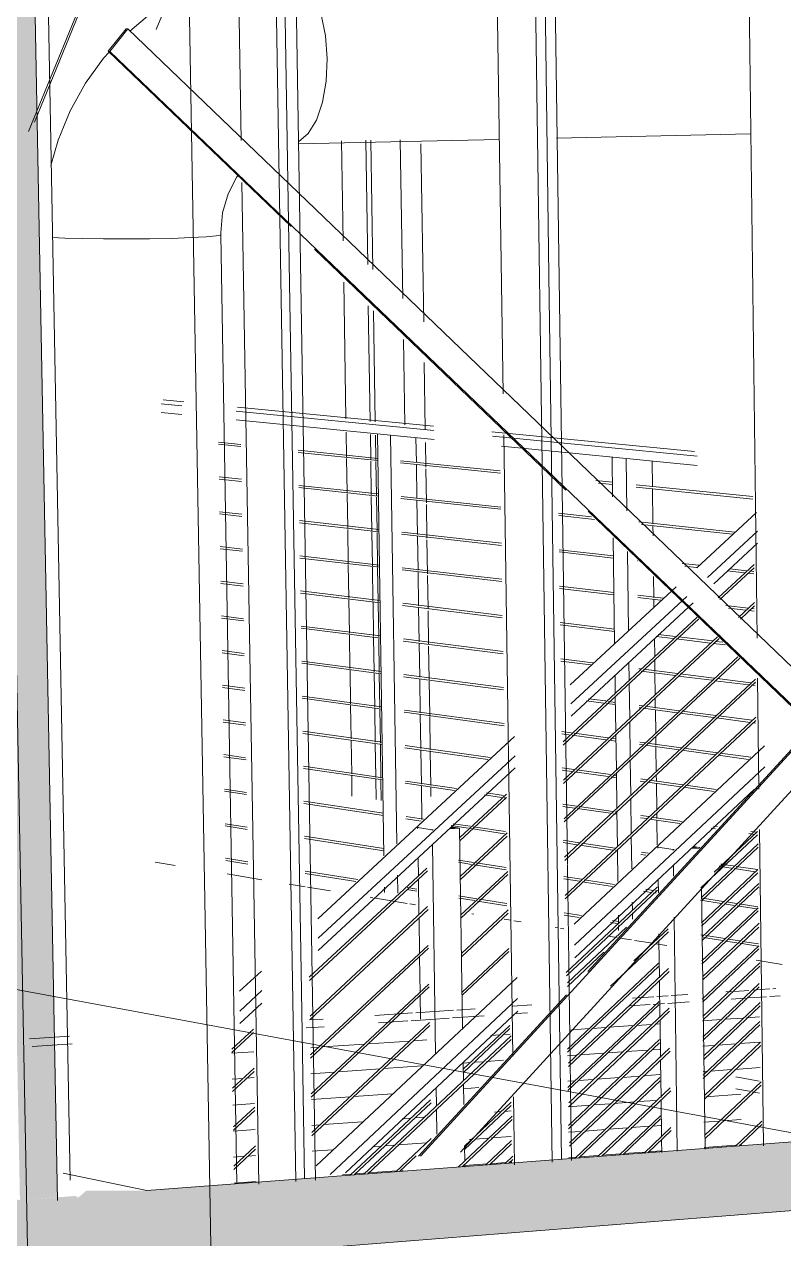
# Model space of a CAD drawing. Header units: inches. Extents: x 5690 to 5695, y -585 to 907.
# Drawn here: x 5690.4086 to 5690.4817, y 907.0548 to 907.1718 of the extents above; entities that cross this region are included whole.
import ezdxf

# ---------------------------------------------------------------- set-up
doc = ezdxf.new("R2010")
doc.units = ezdxf.units.IN
doc.header["$MEASUREMENT"] = 0
for name, color, linetype, lineweight in [('A-DOOR-2', 31, 'Continuous', 9), ('A-DOOR-FRAM', 31, 'Continuous', 9), ('A-FLOR', 192, 'Continuous', 13), ('A-FLOR-HRAL', 11, 'Continuous', 9), ('A-GLAZ-CURT', 52, 'Continuous', 9), ('A-GLAZ-CWMG', 51, 'Continuous', 9), ('A-ROOF', 132, 'Continuous', 13), ('A-WALL-PATT-1', 111, 'Continuous', 9), ('G-ANNO-SYMB-1', 111, 'Continuous', 9), ('I-WALL', 2, 'Continuous', 13), ('M-HVAC-DUCT', 70, 'Continuous', 9), ('S-BEAM', 12, 'Continuous', 9), ('S-STRS', 31, 'Continuous', 9)]:
    doc.layers.add(name, color=color, linetype=linetype, lineweight=lineweight)

# ---------------------------------------------------------------- blocks, each defined once
blk = doc.blocks.new('FP_21-3D View 1')
at = {"layer": 'A-WALL-PATT-1'}
for p, q in [((5690.43417, 907.14691), (5690.4336, 907.18135)), ((5690.45913, 907.14764), (5690.45865, 907.18162)), ((5690.43473, 907.11268), (5690.43417, 907.14691)), ((5690.43417, 907.14691), (5690.43417, 907.14691)), ((5690.45961, 907.11386), (5690.45913, 907.14764)), ((5690.45913, 907.14764), (5690.45913, 907.14764)), ((5690.46009, 907.0803), (5690.45961, 907.11386)), ((5690.45961, 907.11386), (5690.45961, 907.11386)), ((5690.4353, 907.07867), (5690.43473, 907.11268)), ((5690.43473, 907.11268), (5690.43473, 907.11268)), ((5690.46034, 907.06248), (5690.46009, 907.0803)), ((5690.46009, 907.0803), (5690.46009, 907.0803)), ((5690.43559, 907.06061), (5690.4353, 907.07867)), ((5690.4353, 907.07867), (5690.4353, 907.07867))]:
    blk.add_line(p, q, dxfattribs=at)
blk = doc.blocks.new('FP_45-3D View 1')
at = {"layer": 'S-BEAM'}
for p, q in [((5690.48535, 907.0766), (5690.48493, 907.07657)), ((5690.469, 907.07547), (5690.4676, 907.07538)), ((5690.46975, 907.07552), (5690.46935, 907.0755)), ((5690.47572, 907.07593), (5690.47392, 907.07581)), ((5690.47782, 907.07608), (5690.47606, 907.07596)), ((5690.47941, 907.07619), (5690.47816, 907.0761)), ((5690.45442, 907.07447), (5690.45355, 907.07441)), ((5690.45539, 907.07454), (5690.45477, 907.07449)), ((5690.463, 907.07506), (5690.46112, 907.07493)), ((5690.46455, 907.07517), (5690.46336, 907.07508)), ((5690.46727, 907.07535), (5690.46491, 907.07519)), ((5690.43701, 907.07327), (5690.43621, 907.07322)), ((5690.44138, 907.07357), (5690.43734, 907.0733)), ((5690.44575, 907.07387), (5690.44177, 907.0736)), ((5690.44738, 907.07399), (5690.4461, 907.0739)), ((5690.46979, 907.07308), (5690.46905, 907.07302)), ((5690.47505, 907.07344), (5690.47395, 907.07337)), ((5690.47716, 907.07359), (5690.47539, 907.07347)), ((5690.47944, 907.07375), (5690.4775, 907.07362)), ((5690.48537, 907.07417), (5690.48496, 907.07414)), ((5690.43072, 907.07284), (5690.4286, 907.07269)), ((5690.45277, 907.07188), (5690.4519, 907.07182)), ((5690.45477, 907.07202), (5690.45312, 907.07191)), ((5690.46175, 907.07251), (5690.46091, 907.07245)), ((5690.46446, 907.0727), (5690.4621, 907.07254)), ((5690.4662, 907.07282), (5690.46479, 907.07273)), ((5690.46872, 907.073), (5690.46655, 907.07285)), ((5690.40444, 907.07103), (5690.40036, 907.07075)), ((5690.4385, 907.07088), (5690.43622, 907.07072)), ((5690.44288, 907.07119), (5690.43885, 907.07091)), ((5690.4469, 907.07147), (5690.44322, 907.07121)), ((5690.45157, 907.0718), (5690.45087, 907.07175)), ((5690.47438, 907.07095), (5690.47398, 907.07093)), ((5690.47667, 907.07112), (5690.47472, 907.07098)), ((5690.47947, 907.07132), (5690.47702, 907.07114)), ((5690.48541, 907.07174), (5690.48499, 907.07171)), ((5690.3924, 907.07021), (5690.38865, 907.06995)), ((5690.42969, 907.07027), (5690.42864, 907.07019)), ((5690.43076, 907.07034), (5690.43003, 907.07029)), ((5690.46165, 907.07004), (5690.46095, 907.06999)), ((5690.4634, 907.07017), (5690.46198, 907.07007)), ((5690.46592, 907.07035), (5690.46374, 907.07019)), ((5690.46784, 907.07049), (5690.46625, 907.07037)), ((5690.46982, 907.07063), (5690.46819, 907.07051)), ((5690.38081, 907.06941), (5690.37828, 907.06924)), ((5690.40449, 907.0685), (5690.40041, 907.06821)), ((5690.44001, 907.0685), (5690.43626, 907.06823)), ((5690.44404, 907.06879), (5690.44035, 907.06852)), ((5690.45237, 907.06938), (5690.45091, 907.06928)), ((5690.4776, 907.06875), (5690.47424, 907.0685)), ((5690.39245, 907.06766), (5690.3887, 907.06739)), ((5690.4308, 907.06784), (5690.42869, 907.06769)), ((5690.46311, 907.06769), (5690.46098, 907.06754)), ((5690.46503, 907.06783), (5690.46344, 907.06772)), ((5690.46737, 907.068), (5690.46539, 907.06786)), ((5690.46947, 907.06815), (5690.4677, 907.06803)), ((5690.44116, 907.06609), (5690.43747, 907.06583)), ((5690.44587, 907.06644), (5690.445, 907.06637)), ((5690.44705, 907.06652), (5690.44621, 907.06646)), ((5690.44749, 907.06656), (5690.44743, 907.06655)), ((5690.45453, 907.06707), (5690.45389, 907.06702)), ((5690.45548, 907.06714), (5690.45486, 907.06709)), ((5690.47551, 907.06615), (5690.47405, 907.06605)), ((5690.47763, 907.06631), (5690.47586, 907.06618)), ((5690.40454, 907.06597), (5690.40046, 907.06567)), ((5690.43084, 907.06534), (5690.42877, 907.06519)), ((5690.43713, 907.0658), (5690.4363, 907.06574)), ((5690.46223, 907.06517), (5690.46102, 907.06508)), ((5690.46456, 907.06534), (5690.46258, 907.0652)), ((5690.46668, 907.0655), (5690.4649, 907.06537)), ((5690.46882, 907.06566), (5690.46703, 907.06553)), ((5690.46989, 907.06574), (5690.46915, 907.06568)), ((5690.443, 907.06375), (5690.44213, 907.06368)), ((5690.44419, 907.06383), (5690.44334, 907.06377)), ((5690.44735, 907.06407), (5690.44457, 907.06386)), ((5690.45169, 907.06439), (5690.45147, 907.06437)), ((5690.45326, 907.06451), (5690.45202, 907.06441)), ((5690.45549, 907.06467), (5690.45361, 907.06453)), ((5690.47713, 907.06384), (5690.47408, 907.06361)), ((5690.47766, 907.06388), (5690.47748, 907.06386)), ((5690.42982, 907.06277), (5690.42877, 907.06269)), ((5690.43089, 907.06285), (5690.43016, 907.06279)), ((5690.43829, 907.0634), (5690.43634, 907.06325)), ((5690.46175, 907.06268), (5690.46105, 907.06262)), ((5690.46387, 907.06284), (5690.46209, 907.0627)), ((5690.46602, 907.063), (5690.46422, 907.06286)), ((5690.46831, 907.06317), (5690.46635, 907.06302)), ((5690.46992, 907.06329), (5690.46867, 907.0632)), ((5690.44449, 907.06138), (5690.44171, 907.06117)), ((5690.44507, 907.06142), (5690.44484, 907.0614)), ((5690.45316, 907.06203), (5690.45102, 907.06187)), ((5690.45493, 907.06216), (5690.4535, 907.06205)), ((5690.45557, 907.06221), (5690.45528, 907.06219)), ((5690.43093, 907.06035), (5690.42882, 907.06019)), ((5690.44013, 907.06105), (5690.43925, 907.06098)), ((5690.44132, 907.06114), (5690.44047, 907.06107))]:
    blk.add_line(p, q, dxfattribs=at)

msp = doc.modelspace()

# ---------------------------------------------------------------- hatches: boundary and pattern name
at = {"layer": 'A-GLAZ-CWMG'}
msp.add_hatch(color=256, dxfattribs=at).paths.add_polyline_path([(5690.40821, 907.05854), (5690.41181, 907.05883), (5690.40946, 907.18406), (5690.40581, 907.18403), (5690.4082, 907.05883)], flags=0)
at = {"layer": 'A-ROOF'}
msp.add_hatch(color=256, dxfattribs=at).paths.add_polyline_path([(5690.24104, 907.03843), (5690.57733, 907.06505), (5690.55112, 907.06933), (5690.42043, 907.05946), (5690.41461, 907.05947), (5690.41387, 907.05883), (5690.41359, 907.05883), (5690.41372, 907.05896), (5690.40821, 907.05854), (5690.3539, 907.07024), (5690.35345, 907.07136), (5690.22233, 907.0626), (5690.22238, 907.06208), (5690.21071, 907.06129), (5690.20852, 907.06195), (5690.17614, 907.0598), (5690.23945, 907.03895)], flags=0)

# ---------------------------------------------------------------- linework, layer by layer
at = {"layer": 'A-DOOR-2'}
for p, q in [((5690.43931, 907.15094), (5690.43916, 907.16057)), ((5690.43959, 907.13378), (5690.43938, 907.14695)), ((5690.43965, 907.13013), (5690.43961, 907.13251)), ((5690.4397, 907.12672), (5690.43965, 907.12997)), ((5690.43976, 907.12331), (5690.4397, 907.12656)), ((5690.43981, 907.11991), (5690.43976, 907.12315)), ((5690.43987, 907.11652), (5690.43981, 907.11975)), ((5690.43992, 907.11312), (5690.43987, 907.11636)), ((5690.43997, 907.10974), (5690.43992, 907.11296)), ((5690.44003, 907.10635), (5690.43998, 907.10958)), ((5690.44008, 907.10297), (5690.44003, 907.10619)), ((5690.44014, 907.0996), (5690.44009, 907.10283)), ((5690.44017, 907.09746), (5690.44014, 907.09946))]:
    msp.add_line(p, q, dxfattribs=at)
at = {"layer": 'A-DOOR-FRAM'}
for p, q in [((5690.44168, 907.14866), (5690.44149, 907.16061)), ((5690.44198, 907.16062), (5690.44218, 907.14818)), ((5690.44506, 907.1454), (5690.44482, 907.16067)), ((5690.44192, 907.13355), (5690.44174, 907.14468)), ((5690.44224, 907.1442), (5690.44241, 907.1335)), ((5690.44525, 907.13322), (5690.44512, 907.14143)), ((5690.44198, 907.12989), (5690.44194, 907.13228)), ((5690.44243, 907.13223), (5690.44247, 907.12983)), ((5690.44203, 907.12647), (5690.44198, 907.12973)), ((5690.44247, 907.12968), (5690.44252, 907.12642)), ((5690.44209, 907.12305), (5690.44203, 907.12631)), ((5690.44253, 907.12625), (5690.44258, 907.123)), ((5690.44214, 907.11964), (5690.44209, 907.12289)), ((5690.44258, 907.12286), (5690.44263, 907.11958)), ((5690.44219, 907.11623), (5690.44214, 907.1195)), ((5690.44263, 907.11944), (5690.44269, 907.11617)), ((5690.44225, 907.11283), (5690.4422, 907.11609)), ((5690.44269, 907.11603), (5690.44274, 907.11277)), ((5690.4423, 907.10943), (5690.44225, 907.11269)), ((5690.44274, 907.11262), (5690.44279, 907.10936)), ((5690.44236, 907.10603), (5690.4423, 907.10929)), ((5690.4428, 907.10922), (5690.44285, 907.10597)), ((5690.44241, 907.10264), (5690.44236, 907.10589)), ((5690.44285, 907.10583), (5690.4429, 907.10257)), ((5690.44246, 907.09926), (5690.44241, 907.1025)), ((5690.4429, 907.10243), (5690.44295, 907.09918)), ((5690.4425, 907.09712), (5690.44247, 907.09912)), ((5690.44296, 907.09904), (5690.44299, 907.09704))]:
    msp.add_line(p, q, dxfattribs=at)
at = {"layer": 'A-FLOR'}
for p, q in [((5690.42122, 907.09109), (5690.42314, 907.09077)), ((5690.42814, 907.08996), (5690.43148, 907.08941)), ((5690.43413, 907.08898), (5690.43566, 907.08873)), ((5690.43588, 907.0887), (5690.43809, 907.08833)), ((5690.44193, 907.08771), (5690.44219, 907.08767)), ((5690.44244, 907.08763), (5690.44549, 907.08713)), ((5690.44574, 907.08709), (5690.44628, 907.087)), ((5690.45171, 907.08611), (5690.45189, 907.08608)), ((5690.45483, 907.08561), (5690.4555, 907.0855)), ((5690.45576, 907.08545), (5690.45644, 907.08534)), ((5690.45972, 907.08481), (5690.45997, 907.08477)), ((5690.46024, 907.08472), (5690.46057, 907.08467)), ((5690.46481, 907.08398), (5690.46569, 907.08384)), ((5690.46595, 907.08379), (5690.46708, 907.08361)), ((5690.46736, 907.08356), (5690.46912, 907.08328)), ((5690.46939, 907.08323), (5690.47047, 907.08306)), ((5690.47909, 907.08165), (5690.48158, 907.08124))]:
    msp.add_line(p, q, dxfattribs=at)
at = {"layer": 'A-FLOR-HRAL'}
for p, q in [((5690.42179, 907.13524), (5690.42379, 907.13504)), ((5690.42397, 907.13542), (5690.42198, 907.13562)), ((5690.4238, 907.13421), (5690.4218, 907.1344)), ((5690.42902, 907.13453), (5690.44806, 907.13268)), ((5690.44803, 907.13309), (5690.42915, 907.13492)), ((5690.44807, 907.13181), (5690.42903, 907.13369)), ((5690.42731, 907.13155), (5690.42946, 907.13133)), ((5690.44325, 907.09172), (5690.44261, 907.13235)), ((5690.4445, 907.09287), (5690.44389, 907.13222)), ((5690.44633, 907.13198), (5690.44637, 907.12958)), ((5690.47313, 907.13066), (5690.45362, 907.13255)), ((5690.4537, 907.13213), (5690.47339, 907.13021)), ((5690.42946, 907.13112), (5690.42732, 907.13134)), ((5690.43499, 907.13077), (5690.44265, 907.12999)), ((5690.44265, 907.12977), (5690.435, 907.13055)), ((5690.47341, 907.12931), (5690.45456, 907.13117)), ((5690.45446, 907.12856), (5690.44483, 907.12955)), ((5690.44485, 907.12976), (5690.45445, 907.12878)), ((5690.44637, 907.12941), (5690.44642, 907.12612)), ((5690.46526, 907.12627), (5690.46521, 907.13012)), ((5690.46664, 907.12495), (5690.46657, 907.12999)), ((5690.46906, 907.12974), (5690.46909, 907.12725)), ((5690.42737, 907.1282), (5690.42952, 907.12797)), ((5690.42952, 907.12776), (5690.42738, 907.12799)), ((5690.43505, 907.12738), (5690.4427, 907.12656)), ((5690.4427, 907.12634), (5690.43505, 907.12717)), ((5690.46363, 907.12785), (5690.46524, 907.12768)), ((5690.46524, 907.12746), (5690.46389, 907.1276)), ((5690.47875, 907.12607), (5690.46752, 907.12723)), ((5690.46754, 907.12745), (5690.47875, 907.1263)), ((5690.46909, 907.12708), (5690.46914, 907.12369)), ((5690.45451, 907.12508), (5690.44488, 907.12611)), ((5690.4449, 907.12633), (5690.4545, 907.1253)), ((5690.44642, 907.12596), (5690.44647, 907.12267)), ((5690.42743, 907.12485), (5690.42957, 907.12461)), ((5690.42958, 907.1244), (5690.42743, 907.12464)), ((5690.46006, 907.1247), (5690.46324, 907.12436)), ((5690.4791, 907.12477), (5690.47337, 907.11945)), ((5690.43511, 907.12399), (5690.44275, 907.12314)), ((5690.44276, 907.12292), (5690.43511, 907.12378)), ((5690.4635, 907.12411), (5690.46007, 907.12448)), ((5690.46777, 907.12388), (5690.47702, 907.12289)), ((5690.4768, 907.12269), (5690.46803, 907.12363)), ((5690.46914, 907.12351), (5690.46915, 907.12252)), ((5690.45456, 907.1216), (5690.44493, 907.12268)), ((5690.44496, 907.12289), (5690.45456, 907.12182)), ((5690.44648, 907.1225), (5690.44653, 907.11922)), ((5690.46545, 907.11217), (5690.46531, 907.12235)), ((5690.47439, 907.11852), (5690.47919, 907.12297)), ((5690.42749, 907.1215), (5690.42963, 907.12125)), ((5690.42963, 907.12104), (5690.42749, 907.12129)), ((5690.46011, 907.12119), (5690.46533, 907.12061)), ((5690.46679, 907.1134), (5690.46669, 907.12103)), ((5690.47921, 907.12181), (5690.47499, 907.1179)), ((5690.43516, 907.12061), (5690.44281, 907.11971)), ((5690.44281, 907.1195), (5690.43516, 907.12039)), ((5690.46534, 907.12039), (5690.46012, 907.12097)), ((5690.46766, 907.12013), (5690.46761, 907.12013)), ((5690.47194, 907.11987), (5690.47355, 907.11969)), ((5690.45461, 907.11812), (5690.44499, 907.11924)), ((5690.44501, 907.11946), (5690.45461, 907.11834)), ((5690.44653, 907.11905), (5690.44658, 907.11577)), ((5690.47333, 907.11949), (5690.47221, 907.11962)), ((5690.47542, 907.11657), (5690.47887, 907.11977)), ((5690.47887, 907.11946), (5690.47559, 907.11641)), ((5690.47796, 907.11897), (5690.47628, 907.11916)), ((5690.4765, 907.11936), (5690.47818, 907.11917)), ((5690.47884, 907.11887), (5690.47824, 907.11894)), ((5690.47846, 907.11914), (5690.47884, 907.1191)), ((5690.42754, 907.11816), (5690.42969, 907.1179)), ((5690.42969, 907.11769), (5690.42755, 907.11795)), ((5690.46016, 907.11769), (5690.46538, 907.11708)), ((5690.47139, 907.11762), (5690.46118, 907.10816)), ((5690.46921, 907.11861), (5690.46923, 907.11656)), ((5690.43522, 907.11723), (5690.44286, 907.11629)), ((5690.44287, 907.11608), (5690.43522, 907.11701)), ((5690.46539, 907.11685), (5690.46016, 907.11747)), ((5690.46125, 907.10633), (5690.47241, 907.11668)), ((5690.4677, 907.11681), (5690.47012, 907.11652)), ((5690.4699, 907.11632), (5690.4677, 907.11658)), ((5690.46923, 907.11639), (5690.46924, 907.11568)), ((5690.45464, 907.11464), (5690.44504, 907.11581)), ((5690.44506, 907.11603), (5690.45464, 907.11486)), ((5690.44658, 907.11562), (5690.44663, 907.11233)), ((5690.47302, 907.11607), (5690.46126, 907.10515)), ((5690.47617, 907.11582), (5690.47831, 907.11557)), ((5690.47809, 907.11537), (5690.47643, 907.11556)), ((5690.47739, 907.11467), (5690.47891, 907.11609)), ((5690.47892, 907.11578), (5690.47756, 907.11451)), ((5690.47889, 907.11527), (5690.47837, 907.11533)), ((5690.47859, 907.11553), (5690.47888, 907.1155)), ((5690.4276, 907.11482), (5690.42974, 907.11454)), ((5690.42975, 907.11433), (5690.42761, 907.1146)), ((5690.46021, 907.11418), (5690.46543, 907.11355)), ((5690.46049, 907.1027), (5690.47339, 907.11468)), ((5690.47356, 907.11452), (5690.46049, 907.10238)), ((5690.43527, 907.11384), (5690.44292, 907.11288)), ((5690.44292, 907.11266), (5690.43528, 907.11363)), ((5690.46543, 907.11332), (5690.46021, 907.11396)), ((5690.4711, 907.11263), (5690.46944, 907.11284)), ((5690.46965, 907.11303), (5690.47132, 907.11283)), ((5690.45471, 907.11116), (5690.44509, 907.11238)), ((5690.44512, 907.1126), (5690.45471, 907.11138)), ((5690.44664, 907.11218), (5690.44669, 907.1089)), ((5690.46054, 907.09899), (5690.47537, 907.11279)), ((5690.47553, 907.11263), (5690.46054, 907.09867)), ((5690.46928, 907.11265), (5690.46931, 907.11092)), ((5690.47467, 907.1122), (5690.47138, 907.1126)), ((5690.4716, 907.1128), (5690.47489, 907.1124)), ((5690.47614, 907.11202), (5690.47495, 907.11216)), ((5690.47516, 907.11236), (5690.47586, 907.11228)), ((5690.42766, 907.11148), (5690.4298, 907.11119)), ((5690.4298, 907.11098), (5690.42766, 907.11126)), ((5690.46026, 907.11068), (5690.46335, 907.11029)), ((5690.46059, 907.09528), (5690.47732, 907.11088)), ((5690.47751, 907.11073), (5690.4606, 907.09497)), ((5690.46931, 907.11064), (5690.46933, 907.10947)), ((5690.43533, 907.11047), (5690.44297, 907.10946)), ((5690.44297, 907.10924), (5690.43533, 907.11025)), ((5690.46315, 907.11009), (5690.46026, 907.11046)), ((5690.46686, 907.10865), (5690.46683, 907.11037)), ((5690.46778, 907.10973), (5690.46794, 907.10971)), ((5690.47129, 907.10906), (5690.468, 907.10948)), ((5690.46822, 907.10967), (5690.4715, 907.10926)), ((5690.42772, 907.10814), (5690.42986, 907.10784)), ((5690.45476, 907.10769), (5690.44514, 907.10896)), ((5690.44517, 907.10917), (5690.45476, 907.10791)), ((5690.44669, 907.10874), (5690.44674, 907.10547)), ((5690.46064, 907.09158), (5690.479, 907.10873)), ((5690.47901, 907.10842), (5690.46065, 907.09126)), ((5690.46552, 907.10741), (5690.46549, 907.10914)), ((5690.46691, 907.10494), (5690.46686, 907.10836)), ((5690.46933, 907.10928), (5690.46936, 907.10722)), ((5690.47483, 907.10861), (5690.47156, 907.10902)), ((5690.47177, 907.10922), (5690.47504, 907.10881)), ((5690.47836, 907.10816), (5690.4751, 907.10857)), ((5690.47532, 907.10877), (5690.47857, 907.10836)), ((5690.47885, 907.10833), (5690.47897, 907.10831)), ((5690.42986, 907.10763), (5690.42772, 907.10792)), ((5690.43538, 907.10709), (5690.44302, 907.10605)), ((5690.46557, 907.1037), (5690.46552, 907.10712)), ((5690.47897, 907.10808), (5690.47863, 907.10813)), ((5690.44303, 907.10583), (5690.43539, 907.10688)), ((5690.46439, 907.10642), (5690.46273, 907.10664)), ((5690.46294, 907.10683), (5690.4646, 907.10662)), ((5690.46553, 907.10627), (5690.46466, 907.10639)), ((5690.46487, 907.10658), (5690.46553, 907.10649)), ((5690.46793, 907.10595), (5690.4678, 907.10597)), ((5690.46783, 907.10619), (5690.46815, 907.10615)), ((5690.47147, 907.10549), (5690.46821, 907.10592)), ((5690.46842, 907.10611), (5690.47168, 907.10568)), ((5690.46936, 907.10694), (5690.46937, 907.10592)), ((5690.42777, 907.1048), (5690.42991, 907.1045)), ((5690.45481, 907.10422), (5690.4452, 907.10553)), ((5690.44523, 907.10575), (5690.45481, 907.10444)), ((5690.44674, 907.10531), (5690.44679, 907.10204)), ((5690.4607, 907.08788), (5690.47905, 907.10505)), ((5690.47905, 907.10474), (5690.4607, 907.08756)), ((5690.46696, 907.10124), (5690.46691, 907.10466)), ((5690.46938, 907.10574), (5690.46941, 907.10353)), ((5690.47498, 907.10502), (5690.47174, 907.10545)), ((5690.47195, 907.10565), (5690.4752, 907.10522)), ((5690.47849, 907.10456), (5690.47526, 907.10499)), ((5690.47547, 907.10519), (5690.4787, 907.10476)), ((5690.42992, 907.10428), (5690.42778, 907.10459)), ((5690.43544, 907.10372), (5690.44308, 907.10264)), ((5690.44308, 907.10242), (5690.43544, 907.1035)), ((5690.46036, 907.10368), (5690.46129, 907.10356)), ((5690.46108, 907.10336), (5690.46036, 907.10346)), ((5690.46156, 907.10352), (5690.46482, 907.10307)), ((5690.47902, 907.10449), (5690.47876, 907.10453)), ((5690.45582, 907.10319), (5690.43689, 907.08565)), ((5690.44528, 907.10232), (5690.45347, 907.10117)), ((5690.46462, 907.10288), (5690.46135, 907.10333)), ((5690.47988, 907.1023), (5690.46156, 907.08513)), ((5690.46558, 907.10275), (5690.46489, 907.10284)), ((5690.4651, 907.10304), (5690.46558, 907.10297)), ((5690.46562, 907.10001), (5690.46557, 907.10342)), ((5690.46814, 907.1024), (5690.46785, 907.10244)), ((5690.46788, 907.10266), (5690.46835, 907.10259)), ((5690.47164, 907.10192), (5690.46841, 907.10236)), ((5690.46862, 907.10256), (5690.47185, 907.10211)), ((5690.46941, 907.10324), (5690.46942, 907.10238)), ((5690.42783, 907.10146), (5690.42993, 907.10116)), ((5690.42997, 907.10094), (5690.42784, 907.10125)), ((5690.43692, 907.08377), (5690.45588, 907.10135)), ((5690.45326, 907.10098), (5690.44525, 907.10211)), ((5690.44679, 907.10189), (5690.44685, 907.09862)), ((5690.46942, 907.1022), (5690.46946, 907.09984)), ((5690.47514, 907.10144), (5690.47192, 907.10188)), ((5690.47213, 907.10208), (5690.47535, 907.10164)), ((5690.47835, 907.101), (5690.47541, 907.1014)), ((5690.47562, 907.1016), (5690.47857, 907.1012)), ((5690.4355, 907.10034), (5690.44313, 907.09923)), ((5690.44314, 907.09901), (5690.4355, 907.10013)), ((5690.45589, 907.10017), (5690.43693, 907.08258)), ((5690.46041, 907.10019), (5690.46154, 907.10003)), ((5690.46133, 907.09983), (5690.46041, 907.09996)), ((5690.46159, 907.0831), (5690.4799, 907.10029)), ((5690.46181, 907.09999), (5690.46505, 907.09953)), ((5690.46701, 907.09755), (5690.46696, 907.10096)), ((5690.44533, 907.0989), (5690.45024, 907.09819)), ((5690.46484, 907.09934), (5690.4616, 907.0998)), ((5690.46563, 907.09923), (5690.46511, 907.0993)), ((5690.46532, 907.09949), (5690.46562, 907.09945)), ((5690.46567, 907.09631), (5690.46562, 907.09972)), ((5690.46834, 907.09884), (5690.4679, 907.0989)), ((5690.46796, 907.09912), (5690.46855, 907.09904)), ((5690.47182, 907.09835), (5690.46861, 907.0988)), ((5690.46882, 907.099), (5690.47203, 907.09854)), ((5690.46946, 907.09955), (5690.46947, 907.09885)), ((5690.42789, 907.09813), (5690.43003, 907.09781)), ((5690.43003, 907.0976), (5690.42789, 907.09792)), ((5690.45003, 907.098), (5690.4453, 907.09869)), ((5690.44685, 907.09846), (5690.4469, 907.0952)), ((5690.45054, 907.09346), (5690.45505, 907.09764)), ((5690.45312, 907.09777), (5690.45477, 907.09753)), ((5690.47892, 907.09814), (5690.46161, 907.08188)), ((5690.46947, 907.09866), (5690.46951, 907.09615)), ((5690.47503, 907.09789), (5690.47209, 907.09831)), ((5690.4723, 907.09851), (5690.47524, 907.09809)), ((5690.43555, 907.09697), (5690.44319, 907.09582)), ((5690.44319, 907.0956), (5690.43555, 907.09676)), ((5690.45505, 907.09733), (5690.45055, 907.09315)), ((5690.45456, 907.09734), (5690.45292, 907.09758)), ((5690.45492, 907.09728), (5690.45483, 907.0973)), ((5690.46046, 907.09669), (5690.46178, 907.0965)), ((5690.46158, 907.09631), (5690.46046, 907.09647)), ((5690.46205, 907.09646), (5690.46527, 907.09599)), ((5690.46706, 907.09386), (5690.46701, 907.09727)), ((5690.44684, 907.09505), (5690.44536, 907.09527)), ((5690.44539, 907.09549), (5690.44704, 907.09524)), ((5690.46506, 907.0958), (5690.46185, 907.09627)), ((5690.46568, 907.09571), (5690.46533, 907.09576)), ((5690.46554, 907.09595), (5690.46567, 907.09593)), ((5690.46572, 907.09262), (5690.46567, 907.09603)), ((5690.46854, 907.09529), (5690.46795, 907.09537)), ((5690.46798, 907.09559), (5690.46874, 907.09548)), ((5690.46901, 907.09544), (5690.47194, 907.09501)), ((5690.46951, 907.09587), (5690.46952, 907.09531)), ((5690.42795, 907.0948), (5690.43008, 907.09447)), ((5690.43009, 907.09425), (5690.42795, 907.09459)), ((5690.44649, 907.09435), (5690.44649, 907.09443)), ((5690.44649, 907.09443), (5690.44789, 907.09422)), ((5690.44658, 907.09443), (5690.44649, 907.09443)), ((5690.44789, 907.09414), (5690.44789, 907.09422)), ((5690.44789, 907.09422), (5690.44798, 907.09422)), ((5690.44958, 907.09431), (5690.45053, 907.09437)), ((5690.44962, 907.09435), (5690.45011, 907.09438)), ((5690.45135, 907.09437), (5690.44971, 907.09462)), ((5690.45011, 907.09438), (5690.44971, 907.09444)), ((5690.45053, 907.09437), (5690.44976, 907.09449)), ((5690.44992, 907.0948), (5690.45155, 907.09455)), ((5690.45082, 907.07512), (5690.45053, 907.09437)), ((5690.45486, 907.09384), (5690.45162, 907.09433)), ((5690.45182, 907.09451), (5690.45496, 907.09404)), ((5690.47173, 907.09482), (5690.4688, 907.09525)), ((5690.46952, 907.09513), (5690.46955, 907.09275)), ((5690.47516, 907.09432), (5690.47475, 907.09438)), ((5690.47496, 907.09457), (5690.47534, 907.09452)), ((5690.43561, 907.09361), (5690.44324, 907.09241)), ((5690.44324, 907.0922), (5690.43561, 907.09339)), ((5690.4506, 907.08974), (5690.4551, 907.09393)), ((5690.45511, 907.09361), (5690.45061, 907.08942)), ((5690.46051, 907.0932), (5690.46203, 907.09297)), ((5690.46182, 907.09278), (5690.46051, 907.09298)), ((5690.46229, 907.09293), (5690.46549, 907.09245)), ((5690.4671, 907.09046), (5690.46706, 907.09358)), ((5690.47919, 907.09373), (5690.47375, 907.08861)), ((5690.47502, 907.09012), (5690.47919, 907.09404)), ((5690.47887, 907.09377), (5690.47838, 907.09385)), ((5690.47856, 907.09405), (5690.47908, 907.09397)), ((5690.44822, 907.07267), (5690.44791, 907.09276)), ((5690.46528, 907.09226), (5690.46209, 907.09274)), ((5690.46572, 907.09219), (5690.46555, 907.09222)), ((5690.46577, 907.08922), (5690.46573, 907.09234)), ((5690.46847, 907.09177), (5690.46799, 907.09185)), ((5690.46803, 907.09207), (5690.46868, 907.09197)), ((5690.46961, 907.09245), (5690.4696, 907.09254)), ((5690.4696, 907.09254), (5690.47109, 907.09231)), ((5690.4697, 907.09254), (5690.4696, 907.09254)), ((5690.47109, 907.09231), (5690.47119, 907.09232)), ((5690.47109, 907.09223), (5690.47109, 907.09231)), ((5690.47282, 907.09242), (5690.47361, 907.09246)), ((5690.47286, 907.09245), (5690.47334, 907.09248)), ((5690.47334, 907.09248), (5690.47295, 907.09254)), ((5690.47364, 907.0925), (5690.473, 907.09259)), ((5690.47384, 907.08774), (5690.47928, 907.09286)), ((5690.47928, 907.09253), (5690.47385, 907.08741)), ((5690.428, 907.09147), (5690.43014, 907.09113)), ((5690.43014, 907.09091), (5690.42801, 907.09126)), ((5690.44656, 907.08973), (5690.44654, 907.09148)), ((5690.45042, 907.09129), (5690.45187, 907.09107)), ((5690.45167, 907.09088), (5690.45042, 907.09108)), ((5690.45502, 907.09036), (5690.45193, 907.09084)), ((5690.45213, 907.09103), (5690.45501, 907.09058)), ((5690.47112, 907.08974), (5690.47111, 907.0908)), ((5690.47559, 907.0907), (5690.4755, 907.09071)), ((5690.47568, 907.09091), (5690.47579, 907.09089)), ((5690.47668, 907.09053), (5690.47585, 907.09066)), ((5690.47606, 907.09085), (5690.47688, 907.09073)), ((5690.47716, 907.09069), (5690.4792, 907.09038)), ((5690.43566, 907.09024), (5690.44073, 907.08942)), ((5690.44053, 907.08924), (5690.43567, 907.09002)), ((5690.43606, 907.08001), (5690.44739, 907.09053)), ((5690.44744, 907.09026), (5690.43607, 907.07969)), ((5690.44458, 907.08811), (5690.44455, 907.08983)), ((5690.44662, 907.08599), (5690.44657, 907.08945)), ((5690.45066, 907.08602), (5690.45516, 907.09021)), ((5690.45516, 907.0899), (5690.45066, 907.0857)), ((5690.46056, 907.08971), (5690.46227, 907.08945)), ((5690.46206, 907.08926), (5690.46056, 907.08949)), ((5690.46966, 907.08814), (5690.46965, 907.08942)), ((5690.4738, 907.08525), (5690.47923, 907.09038)), ((5690.47924, 907.09006), (5690.4738, 907.08494)), ((5690.47899, 907.09018), (5690.47695, 907.09049)), ((5690.44331, 907.08816), (5690.4433, 907.08868)), ((5690.44641, 907.08829), (5690.44546, 907.08845)), ((5690.44548, 907.08866), (5690.44641, 907.08851)), ((5690.4608, 907.08048), (5690.46958, 907.08873)), ((5690.46958, 907.08841), (5690.46081, 907.08016)), ((5690.46524, 907.08876), (5690.46233, 907.08921)), ((5690.46253, 907.0894), (5690.46545, 907.08895)), ((5690.46893, 907.08818), (5690.46824, 907.08829)), ((5690.46845, 907.08848), (5690.46913, 907.08838)), ((5690.4694, 907.08833), (5690.46951, 907.08832)), ((5690.47416, 907.06345), (5690.47383, 907.0887)), ((5690.47389, 907.08391), (5690.47932, 907.08904)), ((5690.47933, 907.08871), (5690.4739, 907.08358)), ((5690.45047, 907.08786), (5690.45218, 907.08758)), ((5690.45198, 907.0874), (5690.45047, 907.08764)), ((5690.45507, 907.0869), (5690.45224, 907.08735)), ((5690.45244, 907.08754), (5690.45507, 907.08712)), ((5690.46716, 907.0865), (5690.46715, 907.08724)), ((5690.46944, 907.0881), (5690.46919, 907.08814)), ((5690.47573, 907.08712), (5690.47371, 907.08744)), ((5690.4739, 907.08763), (5690.47594, 907.08731)), ((5690.47697, 907.08693), (5690.476, 907.08708)), ((5690.47621, 907.08727), (5690.47717, 907.08712)), ((5690.47744, 907.08708), (5690.47924, 907.0868)), ((5690.43613, 907.07627), (5690.44745, 907.08681)), ((5690.44749, 907.08653), (5690.43613, 907.07595)), ((5690.45071, 907.0823), (5690.45521, 907.0865)), ((5690.45522, 907.08619), (5690.45072, 907.08198)), ((5690.46061, 907.08623), (5690.46225, 907.08596)), ((5690.46205, 907.08577), (5690.46061, 907.086)), ((5690.46582, 907.08526), (5690.46581, 907.08599)), ((5690.46717, 907.08561), (5690.46716, 907.08622)), ((5690.47928, 907.0864), (5690.47385, 907.08127)), ((5690.47386, 907.08159), (5690.47928, 907.08671)), ((5690.47912, 907.08659), (5690.47724, 907.08688)), ((5690.44668, 907.08225), (5690.44663, 907.08571)), ((5690.4609, 907.07946), (5690.46661, 907.08482)), ((5690.46572, 907.08518), (5690.46504, 907.08529)), ((5690.46524, 907.08548), (5690.46582, 907.08539)), ((5690.46583, 907.08451), (5690.46583, 907.08498)), ((5690.47147, 907.06325), (5690.47118, 907.08579)), ((5690.47394, 907.08008), (5690.47937, 907.08521)), ((5690.47933, 907.08484), (5690.47395, 907.07975)), ((5690.47065, 907.0844), (5690.46506, 907.07914)), ((5690.46731, 907.08159), (5690.4706, 907.08469)), ((5690.46972, 907.08381), (5690.46972, 907.08419)), ((5690.47375, 907.08411), (5690.47394, 907.08408)), ((5690.47588, 907.08354), (5690.474, 907.08385)), ((5690.47421, 907.08404), (5690.47609, 907.08374)), ((5690.4764, 907.08369), (5690.47746, 907.08352)), ((5690.43619, 907.07253), (5690.44751, 907.08308)), ((5690.44755, 907.0828), (5690.43619, 907.07221)), ((5690.45077, 907.07858), (5690.45527, 907.08279)), ((5690.45527, 907.08248), (5690.45077, 907.07827)), ((5690.46441, 907.08242), (5690.4609, 907.07913)), ((5690.46977, 907.07996), (5690.46972, 907.08351)), ((5690.47389, 907.07791), (5690.47933, 907.08305)), ((5690.47933, 907.08274), (5690.4739, 907.0776)), ((5690.47725, 907.08332), (5690.47614, 907.0835)), ((5690.47924, 907.083), (5690.47752, 907.08328)), ((5690.47773, 907.08347), (5690.47929, 907.08322)), ((5690.44674, 907.07852), (5690.44668, 907.08197)), ((5690.46091, 907.07309), (5690.46968, 907.08137)), ((5690.47399, 907.07625), (5690.47942, 907.08139)), ((5690.43146, 907.08061), (5690.42935, 907.07866)), ((5690.46968, 907.08105), (5690.46091, 907.07278)), ((5690.46101, 907.07175), (5690.47065, 907.08085)), ((5690.4707, 907.08057), (5690.46101, 907.07142)), ((5690.47942, 907.08107), (5690.47399, 907.07592)), ((5690.43625, 907.06879), (5690.44756, 907.07936)), ((5690.44761, 907.07908), (5690.43625, 907.06847)), ((5690.45608, 907.07999), (5690.43672, 907.06184)), ((5690.46982, 907.07611), (5690.46978, 907.07965)), ((5690.47394, 907.07425), (5690.47937, 907.0794)), ((5690.47938, 907.07908), (5690.47394, 907.07393)), ((5690.42937, 907.07676), (5690.43148, 907.07872)), ((5690.43806, 907.06101), (5690.4561, 907.07795)), ((5690.44678, 907.07596), (5690.44674, 907.07824)), ((5690.43149, 907.07753), (5690.42938, 907.07557)), ((5690.45612, 907.07673), (5690.43955, 907.06116)), ((5690.46096, 907.0694), (5690.46973, 907.07769)), ((5690.46972, 907.07736), (5690.46096, 907.06909)), ((5690.46106, 907.0679), (5690.4707, 907.07702)), ((5690.47075, 907.07673), (5690.46107, 907.06757)), ((5690.47404, 907.07243), (5690.47947, 907.07758)), ((5690.47947, 907.07725), (5690.47404, 907.0721)), ((5690.43631, 907.06505), (5690.44762, 907.07564)), ((5690.45088, 907.07116), (5690.45537, 907.07538)), ((5690.46987, 907.07227), (5690.46983, 907.07581)), ((5690.47399, 907.07058), (5690.47942, 907.07574)), ((5690.47942, 907.07543), (5690.47399, 907.07027)), ((5690.4286, 907.07308), (5690.43068, 907.07501)), ((5690.43069, 907.07469), (5690.4286, 907.07276)), ((5690.44767, 907.07536), (5690.43632, 907.06473)), ((5690.44131, 907.06105), (5690.45548, 907.07436)), ((5690.45538, 907.07506), (5690.45089, 907.07084)), ((5690.45548, 907.07403), (5690.4417, 907.06107)), ((5690.46101, 907.06572), (5690.46978, 907.07402)), ((5690.46978, 907.0737), (5690.46101, 907.0654)), ((5690.46112, 907.06406), (5690.47075, 907.07319)), ((5690.47409, 907.06861), (5690.47951, 907.07377)), ((5690.47952, 907.07344), (5690.47409, 907.06828)), ((5690.4708, 907.0729), (5690.46112, 907.06373)), ((5690.46993, 907.06844), (5690.46988, 907.07197)), ((5690.42866, 907.06932), (5690.43074, 907.07126)), ((5690.43075, 907.07094), (5690.42867, 907.069)), ((5690.4509, 907.07006), (5690.45087, 907.07182)), ((5690.45094, 907.06774), (5690.4509, 907.06975)), ((5690.46164, 907.06258), (5690.46982, 907.07034)), ((5690.46983, 907.07003), (5690.46201, 907.06261)), ((5690.47414, 907.06479), (5690.47956, 907.06995)), ((5690.47957, 907.06963), (5690.47414, 907.06446)), ((5690.44829, 907.06761), (5690.44827, 907.06937)), ((5690.46384, 907.06275), (5690.4708, 907.06936)), ((5690.47085, 907.06907), (5690.46422, 907.06278)), ((5690.42877, 907.06561), (5690.43081, 907.06751)), ((5690.43081, 907.06719), (5690.42877, 907.06529)), ((5690.44001, 907.06095), (5690.44773, 907.0682)), ((5690.44778, 907.06793), (5690.44039, 907.06098)), ((5690.44834, 907.06491), (5690.4483, 907.0673)), ((5690.45099, 907.06375), (5690.45548, 907.06798)), ((5690.45549, 907.06766), (5690.451, 907.06343)), ((5690.46998, 907.06461), (5690.46993, 907.06813)), ((5690.45039, 907.06173), (5690.45559, 907.06664)), ((5690.45559, 907.06631), (5690.45078, 907.06176)), ((5690.46591, 907.06291), (5690.46987, 907.06667)), ((5690.46988, 907.06636), (5690.46627, 907.06293)), ((5690.4771, 907.06375), (5690.47961, 907.06615)), ((5690.46828, 907.06308), (5690.47086, 907.06553)), ((5690.47091, 907.06524), (5690.46866, 907.06311)), ((5690.47961, 907.06582), (5690.47747, 907.06378)), ((5690.42879, 907.06182), (5690.43087, 907.06376)), ((5690.44438, 907.06128), (5690.44779, 907.06449)), ((5690.45102, 907.06231), (5690.45099, 907.06378)), ((5690.45305, 907.06193), (5690.45554, 907.06428)), ((5690.45554, 907.06397), (5690.45342, 907.06196)), ((5690.47, 907.06313), (5690.46998, 907.0643)), ((5690.43088, 907.06345), (5690.4288, 907.0615)), ((5690.44636, 907.06282), (5690.44475, 907.06131)), ((5690.4549, 907.06207), (5690.45565, 907.06278)), ((5690.45103, 907.06172), (5690.45102, 907.062)), ((5690.45565, 907.06245), (5690.45528, 907.0621))]:
    msp.add_line(p, q, dxfattribs=at)
at = {"layer": 'A-GLAZ-CWMG'}
for p, q in [((5690.40946, 907.18403), (5690.41181, 907.05852)), ((5690.4609, 907.09092), (5690.45959, 907.18299)), ((5690.47828, 907.18319), (5690.47916, 907.11267)), ((5690.41304, 907.06047), (5690.41077, 907.18248)), ((5690.42914, 907.18271), (5690.42951, 907.1606)), ((5690.43274, 907.18273), (5690.43477, 907.06034)), ((5690.43667, 907.06048), (5690.43466, 907.18275)), ((5690.45403, 907.18295), (5690.45472, 907.1362)), ((5690.45772, 907.18298), (5690.45945, 907.06221)), ((5690.42958, 907.15657), (5690.43121, 907.06008)), ((5690.45478, 907.13226), (5690.45566, 907.07241)), ((5690.4792, 907.10881), (5690.47934, 907.09813)), ((5690.47939, 907.09424), (5690.47977, 907.06376)), ((5690.4613, 907.06235), (5690.4609, 907.09088)), ((5690.45571, 907.0685), (5690.45581, 907.06194))]:
    msp.add_line(p, q, dxfattribs=at)
at = {"layer": 'A-ROOF'}
for p, q in [((5690.4096, 907.16237), (5690.41747, 907.1816)), ((5690.5505, 907.06928), (5690.42043, 907.05946)), ((5690.24104, 907.03843), (5690.57771, 907.06508)), ((5690.42043, 907.05946), (5690.41238, 907.06115))]:
    msp.add_line(p, q, dxfattribs=at)
at = {"layer": 'G-ANNO-SYMB-1'}
for p, q in [((5690.4174, 906.60847), (5690.40128, 907.45663)), ((5690.42211, 907.31201), (5690.42928, 906.89952)), ((5690.39548, 907.08111), (5690.612, 907.04107))]:
    msp.add_line(p, q, dxfattribs=at)
at = {"layer": 'I-WALL'}
for p, q in [((5690.40904, 907.16146), (5690.41666, 907.18008)), ((5690.4249, 907.17992), (5690.42132, 907.17129)), ((5690.44149, 907.16062), (5690.44168, 907.14867)), ((5690.44707, 907.14315), (5690.44681, 907.16028)), ((5690.44174, 907.14469), (5690.44192, 907.13355)), ((5690.44723, 907.13279), (5690.44713, 907.13921)), ((5690.44194, 907.13229), (5690.44198, 907.1299)), ((5690.44729, 907.12914), (5690.44725, 907.13152)), ((5690.44198, 907.12973), (5690.44203, 907.12648)), ((5690.44734, 907.12572), (5690.44729, 907.12898)), ((5690.44203, 907.12631), (5690.44209, 907.12306)), ((5690.44739, 907.1223), (5690.44734, 907.12555)), ((5690.44209, 907.1229), (5690.44214, 907.11965)), ((5690.44744, 907.11888), (5690.44739, 907.12214)), ((5690.44214, 907.11951), (5690.44219, 907.11624)), ((5690.4475, 907.11548), (5690.44745, 907.11872)), ((5690.4422, 907.1161), (5690.44225, 907.11284)), ((5690.44755, 907.11207), (5690.4475, 907.11531)), ((5690.44225, 907.1127), (5690.4423, 907.10944)), ((5690.4476, 907.10867), (5690.44755, 907.11191)), ((5690.4423, 907.1093), (5690.44236, 907.10604)), ((5690.44765, 907.10527), (5690.4476, 907.10852)), ((5690.44236, 907.1059), (5690.44241, 907.10265)), ((5690.44771, 907.10188), (5690.44766, 907.10512)), ((5690.44241, 907.10251), (5690.44246, 907.09927)), ((5690.44776, 907.09849), (5690.44771, 907.10173)), ((5690.44247, 907.09913), (5690.4425, 907.09713)), ((5690.44777, 907.09741), (5690.44776, 907.09834))]:
    msp.add_line(p, q, dxfattribs=at)
at = {"layer": 'M-HVAC-DUCT'}
for p, q in [((5690.47853, 907.16123), (5690.45987, 907.16082)), ((5690.45434, 907.1607), (5690.43499, 907.16027)), ((5690.42753, 907.15152), (5690.4291, 907.06012))]:
    msp.add_line(p, q, dxfattribs=at)
for points in [[(5690.42921, 907.17653, 0), (5690.42814, 907.17631, 0), (5690.42547, 907.1754, 0), (5690.42291, 907.17415, 0), (5690.4205, 907.17258, 0), (5690.41879, 907.17114, 0)], [(5690.43779, 907.16849, 0), (5690.43762, 907.17068, 0), (5690.4372, 907.17274, 0), (5690.43655, 907.17452, 0), (5690.43572, 907.17589, 0), (5690.43476, 907.17677, 0)], [(5690.43476, 907.17677, 0), (5690.43572, 907.17589, 0), (5690.43655, 907.17452, 0), (5690.4372, 907.17274, 0), (5690.43762, 907.17068, 0), (5690.43779, 907.16849, 0)], [(5690.41679, 907.1691, 0), (5690.41626, 907.16853, 0), (5690.41451, 907.16611, 0), (5690.41304, 907.16346, 0), (5690.41187, 907.16063, 0), (5690.41119, 907.15819, 0)], [(5690.43503, 907.16049, 0), (5690.43595, 907.16128, 0), (5690.43674, 907.16257, 0), (5690.43733, 907.16429, 0), (5690.43769, 907.16631, 0), (5690.43779, 907.16849, 0)], [(5690.43779, 907.16849, 0), (5690.43769, 907.16631, 0), (5690.43733, 907.16429, 0), (5690.43674, 907.16257, 0), (5690.43595, 907.16128, 0), (5690.43503, 907.16049, 0)], [(5690.42919, 907.15721, 0), (5690.4291, 907.15711, 0), (5690.42825, 907.15547, 0), (5690.42771, 907.15364, 0), (5690.42753, 907.1517, 0), (5690.42753, 907.15152, 0)], [(5690.42282, 907.15118, 0), (5690.42467, 907.15125, 0), (5690.42613, 907.15132, 0), (5690.4271, 907.15141, 0), (5690.42751, 907.1515, 0), (5690.42752, 907.15152, 0)], [(5690.42752, 907.15152, 0), (5690.42751, 907.1515, 0), (5690.4271, 907.15141, 0), (5690.42613, 907.15132, 0), (5690.42467, 907.15125, 0), (5690.42282, 907.15118, 0)], [(5690.41131, 907.15126, 0), (5690.41253, 907.1512, 0), (5690.41422, 907.15115, 0), (5690.41624, 907.15112, 0), (5690.41845, 907.15112, 0), (5690.42069, 907.15114, 0), (5690.42282, 907.15118, 0)], [(5690.42282, 907.15118, 0), (5690.42069, 907.15114, 0), (5690.41845, 907.15112, 0), (5690.41624, 907.15112, 0), (5690.41422, 907.15115, 0), (5690.41253, 907.1512, 0), (5690.41131, 907.15126, 0)]]:
    msp.add_polyline3d(points, dxfattribs=at)
at = {"layer": 'S-BEAM'}
for p, q in [((5690.54821, 907.1735), (5690.44678, 907.06279)), ((5690.41671, 907.1692), (5690.41842, 907.17137)), ((5690.41858, 907.17137), (5690.41687, 907.16919)), ((5690.41858, 907.17137), (5690.41842, 907.17137)), ((5690.52817, 907.06597), (5690.41858, 907.17137)), ((5690.43431, 907.15231), (5690.41671, 907.1692)), ((5690.41687, 907.16919), (5690.41671, 907.1692)), ((5690.41687, 907.16919), (5690.52483, 907.06561)), ((5690.45061, 907.06315), (5690.54831, 907.16998)), ((5690.46077, 907.12693), (5690.43657, 907.15015)), ((5690.48559, 907.10312), (5690.46289, 907.1249)), ((5690.46288, 907.08056), (5690.48493, 907.10464)), ((5690.48096, 907.07892), (5690.48069, 907.0789)), ((5690.44657, 907.06277), (5690.46083, 907.07833)), ((5690.46923, 907.07813), (5690.46717, 907.07799)), ((5690.4706, 907.07822), (5690.46952, 907.07815)), ((5690.47249, 907.07835), (5690.47091, 907.07824)), ((5690.47669, 907.07863), (5690.47615, 907.0786)), ((5690.47666, 907.07791), (5690.47805, 907.078)), ((5690.47837, 907.07875), (5690.47699, 907.07865)), ((5690.47836, 907.07802), (5690.48006, 907.07814)), ((5690.48038, 907.07888), (5690.47867, 907.07877)), ((5690.48038, 907.07816), (5690.48138, 907.07823)), ((5690.44599, 907.07657), (5690.44238, 907.07632)), ((5690.44995, 907.07683), (5690.44631, 907.07659)), ((5690.45202, 907.07697), (5690.45026, 907.07685)), ((5690.45748, 907.07734), (5690.45564, 907.07722)), ((5690.456, 907.07651), (5690.45706, 907.07658)), ((5690.46692, 907.07725), (5690.46887, 907.07738)), ((5690.46916, 907.0774), (5690.47024, 907.07747)), ((5690.47056, 907.07749), (5690.47264, 907.07763)), ((5690.43739, 907.07599), (5690.43607, 907.0759)), ((5690.44271, 907.07561), (5690.44554, 907.0758)), ((5690.44586, 907.07582), (5690.44952, 907.07607)), ((5690.44983, 907.07609), (5690.45288, 907.0763)), ((5690.41298, 907.07435), (5690.40913, 907.07409)), ((5690.43576, 907.07514), (5690.43749, 907.07525)), ((5690.40938, 907.07335), (5690.41324, 907.07361))]:
    msp.add_line(p, q, dxfattribs=at)
at = {"layer": 'S-STRS'}
for p, q in [((5690.47712, 907.07041), (5690.47938, 907.07)), ((5690.47713, 907.06926), (5690.47842, 907.06903)), ((5690.47868, 907.06898), (5690.47939, 907.06885))]:
    msp.add_line(p, q, dxfattribs=at)

# ---------------------------------------------------------------- block references
at = {"layer": 'A-GLAZ-CURT'}
msp.add_blockref('FP_21-3D View 1', (0, 0), dxfattribs=at)
at = {"layer": 'S-BEAM'}
msp.add_blockref('FP_45-3D View 1', (0, 0), dxfattribs=at)

doc.saveas('drawing.dxf')
